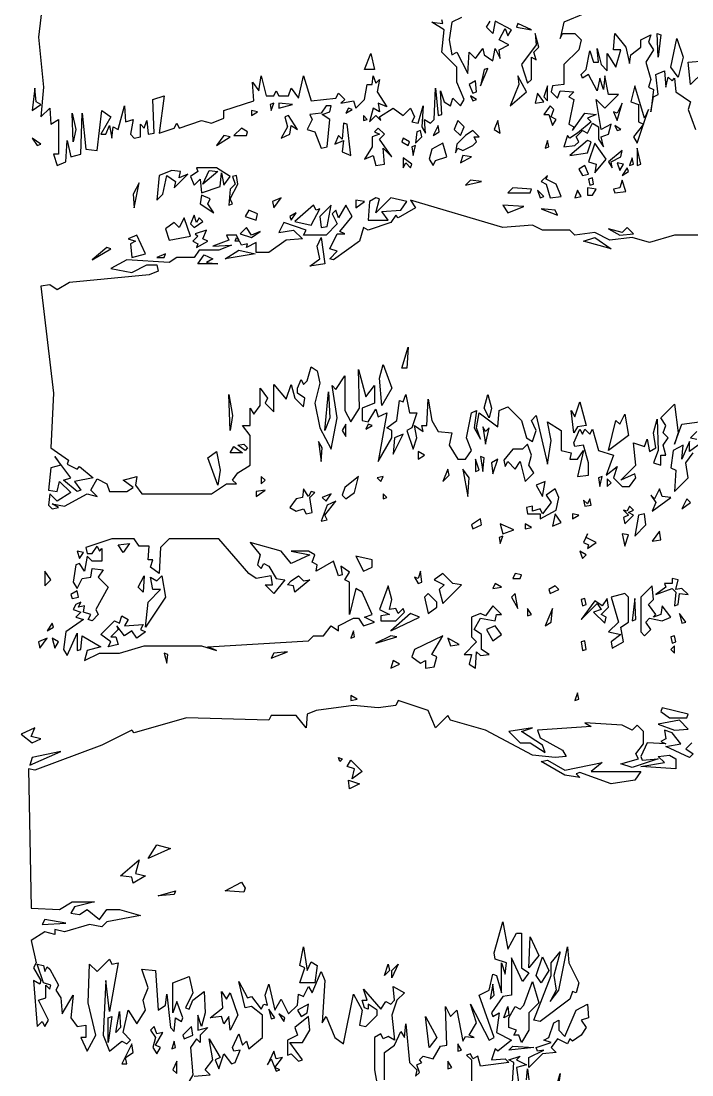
# Model space of a CAD drawing. Header units: millimetres. Extents: x -1916 to 1919, y -2 to 9002.
# Drawn here: x -10 to 1177, y 3879 to 5744 of the extents above; entities that cross this region are included whole.
import ezdxf

# ---------------------------------------------------------------- set-up
doc = ezdxf.new("R2010")
doc.units = ezdxf.units.MM
doc.layers.add('ALMOND-DRAW-PROFILE', color=7, linetype='Continuous', lineweight=25)

msp = doc.modelspace()

# ---------------------------------------------------------------- linework, layer by layer
at = {"layer": 'ALMOND-DRAW-PROFILE'}
for points in [[(34.1, 5825.3), (20.9, 5715.3), (29.7, 5627.2), (25.3, 5574.4), (40.7, 5589.8), (42.9, 5561.2), (56.1, 5570), (56.1, 5508.3), (47.3, 5508.3), (53.9, 5488.5), (69.3, 5495.1), (71.5, 5532.5), (78.1, 5503.9), (95.8, 5508.3), (98, 5581), (104.6, 5517.1), (124.4, 5514.9), (133.2, 5585.4), (148.6, 5574.4), (131, 5543.5), (139.8, 5543.5), (146.4, 5559), (150.8, 5536.9), (153, 5556.8), (161.8, 5552.3), (172.8, 5594.2), (175, 5565.6), (188.2, 5570), (183.8, 5543.5), (190.4, 5536.9), (201.4, 5539.1), (201.4, 5561.2), (208, 5554.5), (212.4, 5567.8), (214.6, 5543.5), (225.6, 5545.7), (223.4, 5605.2), (243.3, 5611.8), (234.5, 5545.7), (260.9, 5554.5), (265.3, 5563.4), (269.7, 5554.5), (309.3, 5567.8), (326.9, 5563.4), (348.9, 5572.2), (348.9, 5585.4), (401.8, 5603), (399.6, 5636), (410.6, 5620.6), (415, 5647), (423.8, 5611.8), (437, 5611.8), (441.4, 5620.6), (445.8, 5611.8), (463.4, 5611.8), (467.8, 5625), (481, 5607.4), (489.8, 5647), (503, 5603), (547.1, 5607.4), (551.5, 5616.2), (562.5, 5605.2), (555.9, 5598.6), (577.9, 5603), (582.3, 5589.8), (597.7, 5605.2), (602.1, 5631.6), (610.9, 5631.6), (613.1, 5647), (617.5, 5633.8), (624.1, 5640.4), (619.7, 5618.4), (637.3, 5592), (621.9, 5598.6), (624.1, 5583.2), (613.1, 5589.8), (606.5, 5565.6), (617.5, 5576.6), (626.3, 5567.8), (624.1, 5574.4), (648.3, 5589.8), (666, 5576.6), (679.2, 5589.8), (685.8, 5574.4), (681.4, 5565.6), (692.4, 5563.4), (701.2, 5594.2), (699, 5556.8), (705.6, 5545.7), (703.4, 5570), (714.4, 5563.4), (721, 5570), (723.2, 5625), (727.6, 5576.6), (734.2, 5578.8), (732, 5620.6), (738.6, 5600.8), (749.6, 5594.2), (754, 5607.4), (767.2, 5594.2), (773.8, 5605.2), (760.6, 5636), (760.6, 5662.4), (734.2, 5688.8), (738.6, 5728.5), (716.6, 5741.7), (736.4, 5739.5), (734.2, 5746.1)], [(769.4, 5750.5), (751.8, 5741.7), (747.4, 5710.9), (751.8, 5684.4), (760.6, 5688.8), (780.4, 5651.4), (782.6, 5688.8), (793.7, 5677.8), (806.9, 5695.5), (809.1, 5684.4), (824.5, 5673.4), (828.9, 5695.5), (837.7, 5677.8), (835.5, 5693.2), (853.1, 5702.1), (835.5, 5710.9), (846.5, 5730.7), (850.9, 5717.5), (857.5, 5728.5), (828.9, 5743.9), (824.5, 5721.9), (813.5, 5732.9), (820.1, 5743.9)], [(987.4, 5757.1), (950, 5741.7), (943.4, 5713.1), (947.8, 5721.9), (969.8, 5721.9), (980.8, 5710.9), (976.4, 5693.2), (950, 5666.8), (950, 5631.6), (930.1, 5629.4), (927.9, 5618.4), (939, 5607.4), (943.4, 5620.6), (967.6, 5618.4), (958.8, 5609.6), (967.6, 5605.2), (958.8, 5561.2), (967.6, 5556.8), (965.4, 5550.1), (987.4, 5581), (1007.2, 5578.8), (991.8, 5572.2), (998.4, 5565.6), (974.2, 5545.7), (961, 5536.9), (956.6, 5541.3), (950, 5521.5), (969.8, 5523.7), (976.4, 5530.3), (972, 5539.1), (983, 5550.1), (991.8, 5545.7), (1000.6, 5563.4), (1011.6, 5556.8), (1011.6, 5534.7), (1020.4, 5521.5), (1016, 5539.1), (1029.2, 5543.5), (1033.6, 5561.2), (1016, 5552.3), (1007.2, 5605.2), (1022.6, 5589.8), (1046.8, 5614), (1029.2, 5614), (1022.6, 5647), (1020.4, 5622.8), (1013.8, 5642.6), (1009.4, 5620.6), (994, 5649.2), (983, 5642.6), (980.8, 5649.2), (989.6, 5658), (996.2, 5691), (1002.8, 5671.2), (1011.6, 5671.2), (1009.4, 5695.5), (1016, 5666.8), (1027, 5655.8), (1027, 5686.6), (1042.4, 5662.4), (1051.2, 5693.2), (1038, 5693.2), (1040.2, 5721.9), (1060, 5697.7), (1066.6, 5669), (1068.8, 5684.4), (1086.5, 5697.7), (1086.5, 5710.9), (1104.1, 5719.7), (1099.7, 5706.5), (1108.5, 5693.2), (1095.3, 5671.2), (1104.1, 5640.4), (1099.7, 5627.2), (1108.5, 5622.8), (1104.1, 5583.2), (1108.5, 5609.6), (1117.3, 5614), (1112.9, 5649.2), (1128.3, 5655.8), (1130.5, 5627.2), (1134.9, 5644.8), (1141.5, 5638.2), (1145.9, 5642.6), (1148.1, 5618.4), (1174.5, 5600.8), (1170.1, 5587.6), (1183.3, 5552.3)], [(1216.4, 5365.2), (1145.9, 5365.2), (1101.9, 5352), (1071, 5360.8), (1031.4, 5356.4), (1005, 5369.6), (969.8, 5365.2), (961, 5374), (912.5, 5374), (894.9, 5382.8), (842.1, 5378.4), (679.2, 5426.9), (688, 5413.6), (657.2, 5396), (652.8, 5400.4), (643.9, 5387.2), (604.3, 5374), (595.5, 5378.4), (588.9, 5354.2), (542.7, 5321.2), (536.1, 5323.4), (549.3, 5336.6), (536.1, 5341), (549.3, 5367.4), (562.5, 5367.4), (553.7, 5371.8), (575.7, 5398.2), (564.7, 5418.1), (551.5, 5396), (547.1, 5409.2), (540.5, 5402.6), (549.3, 5385), (529.5, 5365.2), (489.8, 5365.2), (494.2, 5374), (454.6, 5387.2), (445.8, 5369.6), (472.2, 5374), (487.6, 5358.6), (459, 5356.4), (428.2, 5334.4), (406.2, 5334.4), (406.2, 5352), (388.6, 5343.2), (390.8, 5349.8), (379.8, 5347.6), (376.5, 5354.2), (368.7, 5354.2), (371, 5360.8), (375.4, 5356.4), (371, 5365.2), (353.3, 5365.2), (357.7, 5356.4), (329.1, 5345.4), (362.1, 5347.6), (340.1, 5338.8), (304.9, 5338.8), (296.1, 5325.6), (265.3, 5325.6), (252.1, 5316.8), (177.2, 5321.2), (148.6, 5305.8), (186, 5299.2), (212.4, 5312.4), (230.1, 5312.4), (232.3, 5301.4), (216.8, 5294.8), (75.9, 5281.6), (53.9, 5268.3), (40.7, 5277.2), (25.3, 5275), (47.3, 5085.6), (42.9, 4988.7), (73.7, 4966.7), (71.5, 4960.1), (89.2, 4951.3), (93.6, 4955.7), (117.8, 4935.9), (84.7, 4929.3), (95.8, 4913.9), (89.2, 4911.7), (64.9, 4931.5), (78.1, 4935.9), (49.5, 4973.3), (60.5, 4957.9), (42.9, 4953.5), (38.5, 4913.9), (53.9, 4911.7), (58.3, 4929.3), (78.1, 4909.5), (53.9, 4894.1), (40.7, 4907.3), (38.5, 4887.5), (45.1, 4880.9), (56.1, 4883.1), (45.1, 4889.7), (67.1, 4885.3), (106.8, 4907.3), (124.4, 4902.9), (113.4, 4913.9), (124.4, 4933.7), (142, 4924.9), (146.4, 4911.7), (177.2, 4911.7), (188.2, 4918.3), (170.6, 4931.5), (194.8, 4938.1), (192.6, 4922.7), (203.6, 4907.3), (326.9, 4907.3), (353.3, 4924.9), (371, 4924.9), (364.3, 4931.5), (373.2, 4944.7), (395.2, 4957.9), (395.2, 5010.8), (382, 5028.4), (395.2, 5028.4), (395.2, 5059.2), (401.8, 5048.2), (412.8, 5063.6), (412.8, 5094.4), (426, 5076.8), (421.6, 5068), (437, 5052.6), (437, 5101), (459, 5074.6), (467.8, 5101), (474.4, 5076.8), (489.8, 5061.4), (492, 5076.8), (478.8, 5085.6), (478.8, 5094.4), (485.4, 5109.8), (489.8, 5101), (496.4, 5107.6), (503, 5131.8), (514.1, 5125.2), (518.5, 5103.2), (509.6, 5068), (518.5, 5024), (538.3, 4986.5), (549.3, 5041.6), (540.5, 5098.8), (547.1, 5092.2), (562.5, 5116.4), (562.5, 5054.8), (573.5, 5035), (588.9, 5059.2), (586.7, 5127.4), (599.9, 5079), (615.3, 5098.8), (615.3, 5068), (593.3, 5059.2), (593.3, 5037.2), (604.3, 5035), (617.5, 5057), (621.9, 5043.8), (637.3, 5050.4), (621.9, 4964.5), (646.1, 5006.4), (646.1, 5019.6), (637.3, 5024), (655, 5037.2), (659.4, 5072.4), (666, 5070.2), (670.4, 5083.4), (677, 5050.4), (690.2, 5050.4), (681.4, 5024), (672.6, 5019.6), (683.6, 4986.5), (690.2, 5006.4), (685.8, 5028.4), (701.2, 5017.4), (699, 5028.4), (707.8, 5028.4), (710, 5074.6), (716.6, 5037.2), (727.6, 5017.4), (751.8, 5015.2), (747.4, 4993.2), (762.8, 4968.9), (776, 4968.9), (787, 4984.3), (778.2, 5006.4), (787, 5050.4), (795.9, 5054.8), (791.4, 5024), (802.5, 5004.2), (795.9, 5024), (800.3, 5050.4), (833.3, 5026.2), (835.5, 5054.8), (850.9, 5061.4), (875.1, 5037.2), (883.9, 5006.4), (894.9, 4999.8), (901.5, 5019.6), (892.7, 5037.2), (901.5, 5046), (921.3, 4960.1), (927.9, 5002), (921.3, 5035), (945.6, 5019.6), (945.6, 4984.3), (963.2, 4979.9), (961, 4968.9), (974.2, 4968.9), (985.2, 4984.3), (974.2, 4938.1), (994, 4940.3), (994, 4962.3), (985.2, 4993.2), (969.8, 4990.9), (967.6, 4997.6), (978.6, 5021.8), (983, 5013), (987.4, 5021.8), (996.2, 5013), (1000.6, 5021.8), (1011.6, 4984.3), (1038, 4975.5), (1024.8, 4940.3), (1044.6, 4955.7), (1038, 4935.9), (1053.4, 4920.5), (1066.6, 4920.5), (1077.7, 4935.9), (1075.5, 4942.5), (1051.2, 4931.5), (1077.7, 4957.9), (1073.3, 4997.6), (1093.1, 4990.9), (1097.5, 5004.2), (1101.9, 4982.1), (1112.9, 4988.7), (1108.5, 5015.2), (1115.1, 5039.4), (1117.3, 4984.3), (1108.5, 4962.3), (1121.7, 4957.9), (1121.7, 4975.5), (1130.5, 4975.5), (1126.1, 4993.2), (1134.9, 5006.4), (1126.1, 5015.2), (1130.5, 5028.4), (1121.7, 5041.6), (1145.9, 5065.8), (1152.5, 5015.2), (1145.9, 4995.4), (1159.1, 5030.6), (1189.9, 5035)], [(1185.5, 5017.4), (1174.5, 5006.4), (1185.5, 5004.2)], [(1187.7, 4993.2), (1172.3, 4982.1), (1172.3, 4999.8), (1159.1, 4968.9), (1161.3, 4993.2), (1143.7, 4984.3), (1139.3, 4953.5), (1148.1, 4949.1), (1145.9, 4911.7), (1170.1, 4935.9), (1165.7, 4962.3), (1178.9, 4979.9)], [(1176.7, 4467), (1165.7, 4456), (1178.9, 4447.2), (1172.3, 4440.6), (1130.5, 4460.4), (1156.9, 4464.8), (1141.5, 4484.6), (1128.3, 4489), (1130.5, 4473.6), (1121.7, 4469.2), (1130.5, 4464.8), (1097.5, 4467), (1086.5, 4442.8), (1088.7, 4436.2), (1117.3, 4438.4), (1071, 4422.9), (1051.2, 4429.5), (1082.1, 4438.4), (1077.7, 4447.2), (1090.9, 4464.8), (1090.9, 4486.8), (1079.9, 4497.8), (1071, 4489), (1053.4, 4497.8), (987.4, 4502.2), (998.4, 4495.6), (903.7, 4489), (908.1, 4475.8), (947.8, 4453.8), (954.4, 4442.8), (934.6, 4440.6), (894.9, 4445), (811.3, 4489), (749.6, 4506.6), (745.2, 4515.4), (723.2, 4493.4), (710, 4524.2), (657.2, 4541.8), (652.8, 4533), (621.9, 4528.6), (577.9, 4533), (511.9, 4524.2), (496.4, 4517.6), (494.2, 4493.4), (476.6, 4515.4), (432.6, 4515.4), (428.2, 4506.6), (282.9, 4511), (190.4, 4484.6), (186, 4489), (133.2, 4462.6), (14.3, 4418.5), (3.3, 4420.7), (7.7, 4174.2), (58.3, 4172), (80.3, 4185.2), (120, 4185.2), (84.7, 4176.4), (78.1, 4165.4), (93.6, 4163.2), (106.8, 4172), (128.8, 4154.4), (142, 4172), (164, 4172), (201.4, 4161), (142, 4150), (133.2, 4141.1), (111.2, 4145.5), (67.1, 4132.3), (49.5, 4136.7), (49.5, 4127.9), (31.9, 4132.3), (7.7, 4116.9), (16.5, 4077.3), (12.1, 4068.5), (25.3, 4046.5), (23.1, 4039.9), (12.1, 4046.5), (18.7, 3965), (27.5, 3973.8), (31.9, 3965), (38.5, 3976), (20.9, 4011.3), (34.1, 4015.7), (34.1, 4037.7), (40.7, 4031.1), (42.9, 4037.7), (29.7, 4042.1), (18.7, 4075.1), (29.7, 4072.9), (31.9, 4061.9), (36.3, 4070.7), (40.7, 4066.3), (56.1, 4037.7), (51.7, 4028.9), (60.5, 4015.7), (62.7, 3987), (82.5, 4020.1), (78.1, 3980.4), (89.2, 3965), (104.6, 3967.2), (104.6, 3945.2), (95.8, 3945.2), (106.8, 3921), (122.2, 3949.6), (109, 4006.8), (111.2, 4075.1), (124.4, 4061.9), (146.4, 4083.9), (150.8, 4075.1), (161.8, 4077.3), (146.4, 3991.4), (139.8, 4046.5), (135.4, 3949.6), (146.4, 3921), (168.4, 3938.6), (177.2, 3934.2), (183.8, 3940.8), (170.6, 3954), (179.4, 3993.6), (194.8, 3969.4), (210.2, 3993.6), (205.8, 4011.3), (214.6, 4033.3), (203.6, 4066.3), (227.8, 4064.1), (232.3, 3993.6), (245.5, 4002.4), (247.7, 4022.3), (254.3, 3962.8), (260.9, 3956.2), (263.1, 3980.4), (274.1, 3973.8), (276.3, 3980.4), (265.3, 4009.1), (258.7, 3989.2), (258.7, 4042.1), (287.3, 4053.1), (293.9, 4024.5), (280.7, 3998), (287.3, 3995.8), (293.9, 4011.3), (313.7, 4026.7), (315.9, 3989.2), (309.3, 3965), (302.7, 3984.8), (302.7, 3958.4), (320.3, 3962.8), (307.1, 3949.6), (307.1, 3936.4), (300.5, 3943), (289.5, 3927.6), (293.9, 3879.2), (287.3, 3868.2)], [(632.9, 3870.4), (632.9, 3918.8), (650.5, 3932), (661.6, 3956.2), (668.2, 3945.2), (670.4, 3969.4), (677, 3901.2), (690.2, 3888), (688, 3877), (694.6, 3883.6), (690.2, 3896.8), (699, 3901.2), (694.6, 3905.6), (701.2, 3912.2), (718.8, 3907.8), (732, 3929.8), (743, 3932), (740.8, 4000.2), (749.6, 3982.6), (760.6, 3993.6), (771.6, 3938.6), (776, 3947.4), (791.4, 3945.2), (782.6, 3949.6), (795.9, 3971.6), (784.8, 4004.6), (817.9, 3940.8), (826.7, 3945.2), (800.3, 4020.1), (817.9, 4028.9), (824.5, 4057.5), (831.1, 4055.3), (839.9, 4024.5), (839.9, 4077.3), (846.5, 4057.5), (848.7, 4077.3), (828.9, 4083.9), (826.7, 4094.9), (842.1, 4150), (850.9, 4101.5), (866.3, 4130.1), (875.1, 4130.1), (875.1, 4068.5), (888.3, 4059.7), (877.3, 4044.3), (857.5, 4086.1), (857.5, 4020.1), (842.1, 4017.9), (822.3, 3989.2), (824.5, 3982.6), (835.5, 3989.2), (831.1, 3954), (857.5, 3940.8), (833.3, 3921), (828.9, 3925.4), (822.3, 3905.6), (846.5, 3907.8), (853.1, 3901.2), (802.5, 3894.6), (798.1, 3912.2), (789.2, 3907.8), (784.8, 3916.6), (778.2, 3914.4), (787, 3905.6), (787, 3857.1)], [(296.1, 3877), (324.7, 3879.2), (315.9, 3888), (329.1, 3905.6), (322.5, 3943), (342.3, 3910), (333.5, 3905.6), (340.1, 3890.2), (348.9, 3916.6), (362.1, 3899), (368.7, 3901.2), (377.6, 3923.2), (366.5, 3921), (364.3, 3927.6), (375.4, 3951.8), (382, 3932), (388.6, 3938.6), (393, 3925.4), (417.2, 3945.2), (417.2, 3984.8), (397.4, 4000.2), (386.4, 3998), (375.4, 4044.3), (390.8, 4015.7), (397.4, 4017.9), (415, 3995.8), (419.4, 4004.6), (426, 4002.4), (421.6, 4020.1), (428.2, 4039.9), (439.2, 3993.6), (450.2, 4013.5), (463.4, 3987), (478.8, 4002.4), (481, 4022.3), (489.8, 4017.9), (498.6, 4035.5), (505.2, 4024.5), (520.7, 4061.9), (527.3, 4046.5), (522.9, 3971.6), (529.5, 3982.6), (544.9, 3945.2), (560.3, 3934.2), (577.9, 4022.3), (593.3, 3993.6), (588.9, 3967.2), (599.9, 3965), (619.7, 3984.8), (619.7, 3993.6), (604.3, 4004.6), (604.3, 3995.8), (597.7, 3998), (593.3, 4011.3), (602.1, 4011.3), (595.5, 4031.1), (626.3, 3995.8), (635.1, 4009.1), (643.9, 4004.6), (650.5, 4011.3), (648.3, 4035.5), (668.2, 4024.5), (655, 4011.3), (646.1, 3984.8), (650.5, 3940.8), (639.5, 3947.4), (630.7, 3943), (626.3, 3951.8), (615.3, 3945.2), (615.3, 3888), (619.7, 3861.5)], [(857.5, 3839.5), (861.9, 3901.2), (853.1, 3905.6), (872.9, 3912.2), (866.3, 3905.6), (883.9, 3896.8), (866.3, 3892.4), (870.7, 3861.5)], [(883.9, 3870.4), (886.1, 3890.2), (888.3, 3870.4)], [(927.9, 3826.3), (943.4, 3881.4), (936.8, 3830.7)]]:
    msp.add_lwpolyline(points, dxfattribs=at)
for points in [[(866.3, 5732.9), (892.7, 5728.5), (868.5, 5739.5)], [(886.1, 5633.8), (892.7, 5640.4), (892.7, 5680), (901.5, 5675.6), (897.1, 5688.8), (905.9, 5697.7), (899.3, 5721.9), (901.5, 5702.1), (875.1, 5666.8)], [(1117.3, 5680), (1115.1, 5721.9), (1121.7, 5719.7)], [(1152.5, 5644.8), (1139.3, 5662.4), (1150.3, 5713.1), (1161.3, 5680)], [(597.7, 5658), (608.7, 5686.6), (615.3, 5658)], [(1174.5, 5631.6), (1170.1, 5671.2), (1198.7, 5673.4), (1196.5, 5653.6)], [(802.5, 5629.4), (815.7, 5660.2), (809.1, 5658)], [(789.2, 5616.2), (795.9, 5618.4), (793.7, 5638.2), (782.6, 5631.6)], [(855.3, 5594.2), (883.9, 5618.4), (868.5, 5647), (870.7, 5631.6)], [(9.9, 5585.4), (25.3, 5596.4), (16.5, 5600.8), (14.3, 5625)], [(899.3, 5598.6), (914.7, 5600.8), (903.7, 5616.2)], [(921.3, 5603), (921.3, 5629.4), (914.7, 5609.6)], [(1090.9, 5561.2), (1099.7, 5587.6), (1093.1, 5572.2), (1075.5, 5629.4), (1068.8, 5600.8), (1082.1, 5596.4), (1082.1, 5565.6)], [(432.6, 5585.4), (437, 5598.6), (430.4, 5596.4)], [(445.8, 5589.8), (470, 5596.4), (445.8, 5598.6)], [(520.7, 5519.3), (531.7, 5521.5), (536.1, 5570), (522.9, 5578.8), (536.1, 5583.2), (538.3, 5594.2), (529.5, 5594.2), (520.7, 5581), (500.8, 5578.8), (505.2, 5570), (496.4, 5552.3), (509.6, 5547.9)], [(789.2, 5603), (795.9, 5605.2), (784.8, 5611.8)], [(930.1, 5559), (936.8, 5570), (927.9, 5574.4), (932.3, 5587.6), (925.7, 5594.2), (914.7, 5578.8), (923.5, 5578.8)], [(1044.6, 5567.8), (1053.4, 5598.6), (1044.6, 5581), (1038, 5583.2)], [(82.5, 5530.3), (80.3, 5581), (86.9, 5552.3)], [(397.4, 5576.6), (408.4, 5583.2), (397.4, 5585.4)], [(450.2, 5536.9), (465.6, 5543.5), (467.8, 5559), (478.8, 5552.3), (463.4, 5576.6), (456.8, 5574.4), (461.2, 5556.8)], [(564.7, 5581), (575.7, 5587.6), (569.1, 5589.8)], [(595.5, 5567.8), (602.1, 5570), (595.5, 5576.6)], [(573.5, 5506.1), (566.9, 5561.2), (560.3, 5563.4), (558.1, 5534.7), (551.5, 5541.3), (544.9, 5525.9), (560.3, 5532.5), (558.1, 5512.7)], [(718.8, 5541.3), (729.8, 5547.9), (727.6, 5559)], [(767.2, 5541.3), (773.8, 5556.8), (762.8, 5567.8), (756.2, 5552.3)], [(837.7, 5545.7), (833.3, 5567.8), (826.7, 5552.3)], [(1044.6, 5550.1), (1051.2, 5552.3), (1040.2, 5559)], [(1079.9, 5528.1), (1090.9, 5561.2), (1073.3, 5539.1)], [(335.7, 5523.7), (359.9, 5539.1), (348.9, 5541.3)], [(366.5, 5541.3), (388.6, 5541.3), (390.8, 5547.9), (379.8, 5554.5)], [(617.5, 5488.5), (632.9, 5490.7), (630.7, 5519.3), (646.1, 5503.9), (624.1, 5534.7), (632.9, 5543.5), (621.9, 5554.5), (615.3, 5547.9), (624.1, 5543.5), (610.9, 5539.1), (610.9, 5521.5), (597.7, 5499.5), (613.1, 5506.1)], [(688, 5528.1), (699, 5539.1), (696.8, 5550.1), (690.2, 5547.9)], [(758.4, 5510.5), (762.8, 5519.3), (771.6, 5514.9), (789.2, 5523.7), (795.9, 5530.3), (791.4, 5539.1), (800.3, 5539.1), (789.2, 5550.1), (776, 5541.3), (760.6, 5525.9)], [(18.7, 5523.7), (25.3, 5525.9), (9.9, 5536.9)], [(674.8, 5523.7), (677, 5530.3), (666, 5536.9), (663.8, 5530.3)], [(683.6, 5506.1), (688, 5523.7), (681.4, 5521.5)], [(718.8, 5488.5), (723.2, 5497.3), (743, 5503.9), (736.4, 5528.1), (716.6, 5517.1), (712.2, 5499.5)], [(916.9, 5519.3), (923.5, 5521.5), (921.3, 5532.5)], [(961, 5506.1), (991.8, 5510.5), (998.4, 5530.3), (991.8, 5532.5)], [(1005, 5475.3), (1024.8, 5499.5), (1005, 5528.1), (994, 5495.1), (1007.2, 5490.7)], [(666, 5484.1), (670.4, 5492.9), (679.2, 5484.1), (681.4, 5490.7), (666, 5501.7)], [(767.2, 5492.9), (787, 5503.9), (771.6, 5506.1)], [(1035.8, 5484.1), (1033.6, 5495.1), (1051.2, 5503.9), (1053.4, 5514.9), (1029.2, 5495.1)], [(1066.6, 5488.5), (1073.3, 5490.7), (1071, 5501.7)], [(1079.9, 5488.5), (1086.5, 5490.7), (1079.9, 5519.3)], [(309.3, 5440.1), (342.3, 5451.1), (344.5, 5475.3), (348.9, 5453.3), (359.9, 5468.7), (335.7, 5484.1), (300.5, 5484.1), (302.7, 5477.5), (289.5, 5468.7), (296.1, 5453.3), (307.1, 5464.3)], [(983, 5470.9), (994, 5473.1), (987.4, 5488.5), (976.4, 5481.9)], [(1049, 5479.7), (1055.6, 5490.7), (1044.6, 5492.9)], [(1053.4, 5470.9), (1064.4, 5477.5), (1062.2, 5484.1)], [(230.1, 5426.9), (241.1, 5437.9), (247.7, 5470.9), (263.1, 5459.9), (260.9, 5448.9), (285.1, 5473.1), (269.7, 5466.5), (271.9, 5477.5), (256.5, 5479.7), (234.5, 5470.9)], [(311.5, 5455.5), (322.5, 5479.7), (337.9, 5477.5)], [(357.7, 5418.1), (364.3, 5420.3), (359.9, 5429.1), (373.2, 5455.5), (371, 5470.9), (364.3, 5468.7), (368.7, 5455.5), (359.9, 5446.7)], [(925.7, 5431.3), (945.6, 5433.5), (936.8, 5455.5), (919.1, 5464.3), (921.3, 5470.9), (910.3, 5459.9), (919.1, 5455.5)], [(996.2, 5453.3), (1002.8, 5455.5), (1000.6, 5466.5), (994, 5464.3)], [(190.4, 5413.6), (199.2, 5457.7), (188.2, 5437.9)], [(776, 5453.3), (804.7, 5459.9), (784.8, 5462.1)], [(850.9, 5440.1), (890.5, 5440.1), (892.7, 5446.7), (859.7, 5448.9)], [(991.8, 5435.7), (1000.6, 5435.7), (1007.2, 5446.7), (991.8, 5448.9)], [(1040.2, 5440.1), (1060, 5442.3), (1053.4, 5462.1), (1049, 5448.9), (1038, 5446.7)], [(331.3, 5404.8), (320.3, 5420.3), (324.7, 5429.1), (309.3, 5435.7), (307.1, 5420.3)], [(437, 5413.6), (450.2, 5431.3), (434.8, 5424.7)], [(582.3, 5413.6), (597.7, 5424.7), (582.3, 5426.9)], [(604.3, 5391.6), (639.5, 5391.6), (628.5, 5407), (661.6, 5409.2), (672.6, 5424.7), (643.9, 5431.3), (617.5, 5404.8), (624.1, 5429.1), (617.5, 5431.3), (606.5, 5424.7)], [(908.1, 5431.3), (914.7, 5433.5), (903.7, 5444.5)], [(969.8, 5431.3), (980.8, 5433.5), (974.2, 5444.5)], [(386.4, 5398.2), (406.2, 5391.6), (408.4, 5402.6), (393, 5409.2)], [(503, 5382.8), (518.5, 5411.4), (511.9, 5409.2), (507.4, 5418.1), (474.4, 5389.4)], [(520.7, 5378.4), (531.7, 5380.6), (538.3, 5418.1), (518.5, 5398.2)], [(850.9, 5404.8), (879.5, 5415.9), (842.1, 5418.1)], [(939, 5400.4), (934.6, 5409.2), (910.3, 5411.4)], [(252.1, 5356.4), (289.5, 5363), (278.5, 5396), (269.7, 5378.4), (260.9, 5387.2), (245.5, 5376.2)], [(296.1, 5378.4), (311.5, 5389.4), (304.9, 5396), (300.5, 5387.2), (296.1, 5400.4), (289.5, 5385)], [(467.8, 5391.6), (476.6, 5404.8), (465.6, 5398.2)], [(300.5, 5343.2), (320.3, 5354.2), (311.5, 5358.6), (318.1, 5374), (298.3, 5367.4), (302.7, 5363), (293.9, 5354.2), (302.7, 5349.8)], [(397.4, 5360.8), (412.8, 5371.8), (397.4, 5365.2), (388.6, 5378.4), (377.6, 5367.4)], [(1049, 5365.2), (1073.3, 5367.4), (1062.2, 5378.4), (1053.4, 5369.6), (1029.2, 5376.2)], [(186, 5325.6), (210.2, 5332.2), (194.8, 5365.2), (179.4, 5358.6), (192.6, 5354.2), (183.8, 5349.8)], [(500.8, 5310.2), (518.5, 5323.4), (514.1, 5345.4), (520.7, 5360.8), (527.3, 5314.6)], [(1033.6, 5341), (985.2, 5354.2), (1005, 5360.8)], [(115.6, 5321.2), (148.6, 5341), (142, 5343.2)], [(351.1, 5323.4), (375.4, 5338.8), (404, 5332.2)], [(230.1, 5325.6), (243.3, 5325.6), (245.5, 5332.2)], [(302.7, 5314.6), (313.7, 5330), (329.1, 5323.4), (318.1, 5316.8), (337.9, 5314.6)], [(663.8, 5129.6), (674.8, 5167.1), (672.6, 5129.6)], [(628.5, 5063.6), (624.1, 5112), (630.7, 5136.3), (646.1, 5094.4)], [(359.9, 5019.6), (357.7, 5083.4), (364.3, 5046)], [(527.3, 5019.6), (533.9, 5087.8), (536.1, 5041.6)], [(817.9, 5041.6), (809.1, 5059.2), (815.7, 5083.4), (822.3, 5059.2)], [(967.6, 5015.2), (963.2, 5054.8), (969.8, 5043.8), (978.6, 5070.2), (989.6, 5028.4), (974.2, 5026.2)], [(1029.2, 4984.3), (1042.4, 5037.2), (1049, 5030.6), (1057.8, 5048.2), (1064.4, 5010.8)], [(564.7, 5008.6), (564.7, 5030.6), (558.1, 5019.6)], [(599.9, 5021.8), (610.9, 5028.4), (604.3, 5030.6)], [(811.3, 4995.4), (817.9, 5024), (811.3, 5017.4), (806.9, 5026.2)], [(520.7, 4964.5), (522.9, 4988.7), (516.3, 4999.8)], [(648.3, 4977.7), (666, 5013), (650.5, 5006.4)], [(337.9, 4922.7), (320.3, 4971.1), (335.7, 4982.1), (342.3, 4949.1)], [(359.9, 4979.9), (366.5, 4990.9), (382, 4979.9)], [(386.4, 4984.3), (373.2, 4993.2), (384.2, 4995.4), (390.8, 4988.7)], [(692.4, 4968.9), (703.4, 4975.5), (692.4, 4982.1)], [(881.7, 4929.3), (897.1, 4944.7), (888.3, 4957.9), (892.7, 4975.5), (886.1, 4995.4), (877.3, 4986.5), (859.7, 4986.5), (844.3, 4966.7), (846.5, 4955.7), (850.9, 4964.5), (864.1, 4951.3), (872.9, 4964.5)], [(793.7, 4946.9), (800.3, 4949.1), (793.7, 4968.9)], [(806.9, 4946.9), (809.1, 4971.1), (802.5, 4973.3)], [(824.5, 4942.5), (833.3, 4968.9), (822.3, 4962.3)], [(736.4, 4929.3), (747.4, 4940.3), (745.2, 4951.3)], [(780.4, 4902.9), (782.6, 4935.9), (771.6, 4951.3)], [(415, 4924.9), (421.6, 4931.5), (415, 4938.1)], [(564.7, 4898.5), (580.1, 4909.5), (586.7, 4938.1), (562.5, 4918.3), (558.1, 4905.1)], [(626.3, 4929.3), (630.7, 4938.1), (619.7, 4935.9)], [(912.5, 4902.9), (916.9, 4929.3), (901.5, 4922.7)], [(1013.8, 4920.5), (1018.2, 4938.1), (1011.6, 4935.9)], [(1027, 4920.5), (1033.6, 4927.1), (1027, 4933.7)], [(406.2, 4902.9), (421.6, 4913.9), (406.2, 4911.7)], [(494.2, 4872.1), (505.2, 4874.3), (500.8, 4900.7), (509.6, 4909.5), (503, 4911.7), (498.6, 4902.9), (489.8, 4916.1), (487.6, 4900.7), (476.6, 4898.5), (465.6, 4883.1), (476.6, 4876.5), (489.8, 4880.9)], [(529.5, 4894.1), (538.3, 4907.3), (522.9, 4900.7)], [(630.7, 4898.5), (637.3, 4900.7), (630.7, 4907.3)], [(908.1, 4863.3), (936.8, 4878.7), (941.2, 4900.7), (934.6, 4916.1), (919.1, 4905.1), (927.9, 4891.9), (912.5, 4872.1), (908.1, 4880.9), (894.9, 4876.5), (894.9, 4885.3), (883.9, 4883.1), (886.1, 4872.1), (908.1, 4872.1)], [(1106.3, 4876.5), (1139.3, 4900.7), (1123.9, 4902.9), (1119.5, 4916.1), (1110.7, 4898.5), (1104.1, 4905.1), (1112.9, 4891.9)], [(520.7, 4858.9), (531.7, 4861.1), (527.3, 4869.9), (547.1, 4894.1), (531.7, 4887.5)], [(987.4, 4885.3), (998.4, 4887.5), (996.2, 4898.5), (991.8, 4889.7), (985.2, 4896.3)], [(1159.1, 4880.9), (1174.5, 4891.9), (1167.9, 4898.5)], [(930.1, 4850), (945.6, 4856.7), (934.6, 4872.1)], [(965.4, 4863.3), (976.4, 4869.9), (965.4, 4872.1)], [(1057.8, 4854.5), (1073.3, 4869.9), (1064.4, 4874.3), (1073.3, 4878.7), (1066.6, 4885.3), (1062.2, 4876.5), (1055.6, 4878.7), (1064.4, 4869.9), (1055.6, 4865.5)], [(1075.5, 4832.4), (1095.3, 4852.3), (1093.1, 4872.1), (1082.1, 4869.9)], [(789.2, 4845.6), (804.7, 4852.3), (802.5, 4863.3), (787, 4852.3)], [(842.1, 4836.8), (861.9, 4843.4), (837.7, 4854.5)], [(881.7, 4845.6), (892.7, 4847.8), (881.7, 4854.5)], [(837.7, 4819.2), (842.1, 4832.4), (835.5, 4830.2)], [(991.8, 4810.4), (1007.2, 4821.4), (989.6, 4830.2), (991.8, 4836.8), (985.2, 4821.4), (994, 4817)], [(1057.8, 4814.8), (1064.4, 4834.6), (1053.4, 4836.8)], [(1106.3, 4823.6), (1121.7, 4825.8), (1119.5, 4841.2)], [(102.4, 4612.3), (128.8, 4625.5), (164, 4625.5), (208, 4638.7), (309.3, 4638.7), (335.7, 4629.9), (320.3, 4636.5), (498.6, 4647.5), (507.4, 4656.3), (525.1, 4656.3), (538.3, 4673.9), (551.5, 4665.1), (551.5, 4673.9), (577.9, 4687.1), (586.7, 4687.1), (595.5, 4673.9), (615.3, 4680.5), (597.7, 4689.3), (610.9, 4693.7), (593.3, 4733.4), (582.3, 4740), (571.3, 4693.7), (571.3, 4751), (562.5, 4755.4), (571.3, 4768.6), (555.9, 4779.6), (558.1, 4764.2), (551.5, 4762), (542.7, 4788.4), (511.9, 4770.8), (514.1, 4781.8), (505.2, 4786.2), (509.6, 4799.4), (498.6, 4806), (467.8, 4806), (500.8, 4799.4), (467.8, 4784), (450.2, 4806), (395.2, 4821.4), (412.8, 4799.4), (408.4, 4781.8), (415, 4775.2), (419.4, 4784), (428.2, 4779.6), (441.4, 4757.6), (456.8, 4755.4), (437, 4731.2), (421.6, 4746.6), (434.8, 4746.6), (432.6, 4762), (406.2, 4757.6), (393, 4766.4), (340.1, 4828), (252.1, 4828), (236.7, 4812.6), (234.5, 4766.4), (219, 4777.4), (223.4, 4790.6), (214.6, 4790.6), (216.8, 4814.8), (199.2, 4814.8), (190.4, 4828), (150.8, 4828), (104.6, 4812.6), (106.8, 4801.6), (115.6, 4801.6), (124.4, 4814.8), (128.8, 4806), (133.2, 4810.4), (133.2, 4788.4), (115.6, 4788.4), (106.8, 4797.2), (102.4, 4770.8), (93.6, 4784), (86.9, 4781.8), (82.5, 4751), (89.2, 4740), (98, 4757.6), (113.4, 4759.8), (115.6, 4775.2), (135.4, 4773), (126.6, 4759.8), (144.2, 4742.2), (122.2, 4702.5), (126.6, 4693.7), (115.6, 4682.7), (109, 4684.9), (113.4, 4693.7), (100.2, 4698.1), (102.4, 4709.1), (91.4, 4706.9), (95.8, 4715.8), (86.9, 4711.4), (82.5, 4702.5), (95.8, 4698.1), (86.9, 4689.3), (100.2, 4684.9), (69.3, 4662.9), (64.9, 4632.1), (71.5, 4621.1), (89.2, 4660.7), (89.2, 4629.9), (95.8, 4632.1), (98, 4656.3), (131, 4636.5), (106.8, 4629.9)], [(170.6, 4803.8), (161.8, 4817), (181.6, 4819.2)], [(93.6, 4792.8), (100.2, 4803.8), (89.2, 4806)], [(595.5, 4770.8), (610.9, 4777.4), (610.9, 4790.6), (582.3, 4797.2)], [(983, 4792.8), (989.6, 4799.4), (978.6, 4806)], [(31.9, 4744.4), (42.9, 4755.4), (31.9, 4770.8)], [(205.8, 4733.4), (197, 4742.2), (208, 4762)], [(210.2, 4671.7), (214.6, 4715.8), (236.7, 4737.8), (223.4, 4737.8), (219, 4759.8), (230.1, 4753.2), (238.9, 4762), (245.5, 4724.6)], [(474.4, 4733.4), (472.2, 4744.4), (461.2, 4746.6), (467.8, 4753.2), (481, 4762), (489.8, 4753.2), (500.8, 4755.4)], [(692.4, 4748.8), (699, 4751), (696.8, 4770.8), (692.4, 4757.6), (685.8, 4759.8)], [(736.4, 4713.6), (769.4, 4746.6), (754, 4748.8), (736.4, 4766.4), (721, 4755.4), (738.6, 4746.6), (729.8, 4737.8)], [(859.7, 4757.6), (872.9, 4757.6), (875.1, 4764.2), (864.1, 4766.4)], [(1145.9, 4709.1), (1152.5, 4711.4), (1154.7, 4731.2), (1170.1, 4729), (1159.1, 4740), (1148.1, 4737.8), (1152.5, 4755.4), (1141.5, 4757.6), (1141.5, 4748.8), (1128.3, 4748.8), (1130.5, 4742.2), (1112.9, 4729), (1141.5, 4740), (1148.1, 4733.4)], [(626.3, 4682.7), (652.8, 4682.7), (668.2, 4698.1), (666, 4704.7), (657.2, 4695.9), (652.8, 4704.7), (641.7, 4702.5), (646.1, 4720.2), (639.5, 4744.4), (624.1, 4702.5), (641.7, 4693.7), (626.3, 4691.5)], [(824.5, 4740), (839.9, 4742.2), (828.9, 4748.8)], [(925.7, 4731.2), (941.2, 4737.8), (934.6, 4744.4), (923.5, 4737.8)], [(1093.1, 4656.3), (1104.1, 4667.3), (1095.3, 4680.5), (1101.9, 4687.1), (1123.9, 4682.7), (1139.3, 4689.3), (1123.9, 4709.1), (1121.7, 4693.7), (1108.5, 4689.3), (1112.9, 4693.7), (1099.7, 4711.4), (1108.5, 4720.2), (1106.3, 4744.4), (1086.5, 4724.6), (1086.5, 4662.9)], [(80.3, 4722.4), (91.4, 4724.6), (89.2, 4735.6), (78.1, 4729)], [(710, 4695.9), (725.4, 4706.9), (725.4, 4715.8), (710, 4731.2), (703.4, 4724.6)], [(868.5, 4704.7), (864.1, 4731.2), (857.5, 4724.6)], [(1022.6, 4678.3), (1024.8, 4689.3), (1016, 4693.7), (1029.2, 4706.9), (1027, 4722.4), (1018.2, 4709.1), (1005, 4718), (980.8, 4684.9), (1009.4, 4713.6), (1016, 4702.5), (1002.8, 4698.1)], [(983, 4709.1), (989.6, 4711.4), (987.4, 4722.4), (980.8, 4720.2)], [(1035.8, 4634.3), (1055.6, 4645.3), (1051.2, 4671.7), (1064.4, 4680.5), (1064.4, 4724.6), (1057.8, 4731.2), (1033.6, 4724.6), (1046.8, 4680.5), (1029.2, 4662.9), (1051.2, 4658.5), (1033.6, 4645.3)], [(1071, 4682.7), (1077.7, 4684.9), (1075.5, 4722.4)], [(793.7, 4599.1), (795.9, 4627.7), (802.5, 4621.1), (817.9, 4623.3), (804.7, 4632.1), (804.7, 4658.5), (791.4, 4667.3), (802.5, 4687.1), (828.9, 4682.7), (831.1, 4693.7), (839.9, 4693.7), (824.5, 4709.1), (811.3, 4691.5), (802.5, 4695.9), (787, 4689.3), (787, 4654.1), (795.9, 4645.3), (773.8, 4623.3), (787, 4623.3), (782.6, 4605.7)], [(886.1, 4691.5), (892.7, 4693.7), (886.1, 4704.7)], [(916.9, 4673.9), (927.9, 4680.5), (930.1, 4704.7)], [(144.2, 4636.5), (148.6, 4645.3), (131, 4658.5), (155.2, 4682.7), (164, 4678.3), (168.4, 4691.5), (179.4, 4684.9), (172.8, 4673.9), (205.8, 4676.1), (201.4, 4667.3), (210.2, 4662.9), (194.8, 4651.9), (186, 4665.1), (172.8, 4656.3), (159.6, 4673.9), (161.8, 4667.3), (148.6, 4654.1), (157.4, 4654.1), (161.8, 4640.9)], [(643.9, 4665.1), (694.6, 4689.3), (679.2, 4695.9)], [(1159.1, 4678.3), (1165.7, 4680.5), (1154.7, 4695.9)], [(36.3, 4665.1), (47.3, 4671.7), (45.1, 4678.3)], [(573.5, 4651.9), (580.1, 4654.1), (577.9, 4665.1)], [(824.5, 4647.5), (839.9, 4658.5), (828.9, 4673.9), (813.5, 4667.3)], [(23.1, 4634.3), (36.3, 4651.9), (20.9, 4645.3)], [(49.5, 4634.3), (56.1, 4645.3), (45.1, 4651.9)], [(617.5, 4643.1), (655, 4654.1), (643.9, 4656.3)], [(705.6, 4599.1), (721, 4601.3), (725.4, 4618.9), (716.6, 4623.3), (736.4, 4656.3), (685.8, 4632.1), (681.4, 4618.9), (696.8, 4607.9), (705.6, 4612.3)], [(749.6, 4638.7), (765, 4640.9), (745.2, 4651.9)], [(983, 4629.9), (989.6, 4632.1), (987.4, 4647.5), (980.8, 4645.3)], [(1141.5, 4643.1), (1148.1, 4645.3), (1145.9, 4656.3), (1139.3, 4654.1)], [(247.7, 4607.9), (249.9, 4623.3), (243.3, 4625.5)], [(432.6, 4616.7), (461.2, 4627.7), (437, 4625.5)], [(1145.9, 4625.5), (1145.9, 4638.7), (1139.3, 4632.1)], [(643.9, 4599.1), (659.4, 4605.7), (648.3, 4612.3)], [(573.5, 4541.8), (584.5, 4544), (573.5, 4550.6)], [(969.8, 4541.8), (976.4, 4544), (974.2, 4555)], [(1137.1, 4511), (1167.9, 4511), (1170.1, 4517.6), (1123.9, 4528.6), (1121.7, 4522)], [(1145.9, 4489), (1170.1, 4491.2), (1154.7, 4506.6), (1117.3, 4500)], [(9.9, 4467), (25.3, 4473.6), (7.7, 4478), (14.3, 4493.4), (-9.9, 4482.4)], [(916.9, 4449.4), (912.5, 4462.6), (875.1, 4486.8), (894.9, 4493.4), (853.1, 4486.8), (872.9, 4467), (890.5, 4467)], [(5.5, 4427.3), (60.5, 4451.6), (9.9, 4440.6)], [(553.7, 4434), (551.5, 4440.6), (558.1, 4438.4)], [(1148.1, 4420.7), (1086.5, 4425.1), (1128.3, 4431.8), (1117.3, 4442.8), (1137.1, 4445), (1148.1, 4438.4)], [(575.7, 4403.1), (580.1, 4420.7), (566.9, 4425.1), (573.5, 4436.2), (593.3, 4416.3)], [(1033.6, 4394.3), (978.6, 4414.1), (972, 4411.9), (978.6, 4405.3), (952.2, 4409.7), (910.3, 4434), (921.3, 4436.2), (952.2, 4418.5), (1018.2, 4431.8), (998.4, 4416.3), (1086.5, 4416.3), (1075.5, 4400.9)], [(571.3, 4385.5), (569.1, 4400.9), (588.9, 4394.3)], [(214.6, 4262.2), (230.1, 4286.4), (254.3, 4279.8)], [(188.2, 4218.2), (186, 4229.2), (166.2, 4231.4), (199.2, 4260), (192.6, 4235.8), (210.2, 4231.4)], [(351.1, 4205), (379.8, 4220.4), (386.4, 4209.4), (384.2, 4202.8)], [(232.3, 4196.2), (263.1, 4205), (260.9, 4198.4)], [(27.5, 4145.5), (69.3, 4147.7), (31.9, 4154.4)], [(888.3, 4068.5), (890.5, 4123.5), (905.9, 4090.5)], [(509.6, 4042.1), (483.2, 4042.1), (492, 4068.5), (483.2, 4072.9), (489.8, 4105.9), (496.4, 4064.1), (503, 4079.5), (514.1, 4072.9)], [(897.1, 3976), (927.9, 4055.3), (927.9, 4077.3), (943.4, 4097.1), (932.3, 4055.3), (936.8, 4028.9), (925.7, 4009.1), (941.2, 4028.9), (956.6, 4105.9), (958.8, 4077.3), (976.4, 4042.1), (972, 4024.5), (965.4, 4026.7), (961, 4013.5), (908.1, 3973.8)], [(910.3, 4042.1), (901.5, 4055.3), (912.5, 4088.3), (923.5, 4064.1)], [(632.9, 4055.3), (639.5, 4075.1), (641.7, 4064.1)], [(646.1, 4050.9), (646.1, 4064.1), (657.2, 4075.1)], [(820.1, 4013.5), (826.7, 4020.1), (824.5, 4039.9)], [(875.1, 3936.4), (870.7, 3949.6), (861.9, 3949.6), (866.3, 3958.4), (853.1, 3962.8), (853.1, 3980.4), (864.1, 4000.2), (872.9, 3995.8), (879.5, 4002.4), (894.9, 4044.3), (905.9, 4006.8), (888.3, 3989.2), (888.3, 3958.4)], [(359.9, 3958.4), (357.7, 3982.6), (348.9, 3969.4), (344.5, 3982.6), (324.7, 3980.4), (346.7, 3998), (344.5, 4026.7), (353.3, 4013.5), (359.9, 4024.5), (373.2, 3984.8)], [(157.4, 3954), (164, 3991.4), (166.2, 3962.8)], [(432.6, 3978.2), (439.2, 3980.4), (428.2, 3995.8)], [(485.4, 3982.6), (496.4, 3989.2), (498.6, 4004.6), (478.8, 3993.6)], [(844.3, 3980.4), (850.9, 4000.2), (853.1, 3984.8)], [(888.3, 3892.4), (888.3, 3910), (914.7, 3923.2), (903.7, 3921), (901.5, 3927.6), (927.9, 3936.4), (914.7, 3940.8), (923.5, 3945.2), (932.3, 3971.6), (941.2, 3976), (941.2, 3958.4), (952.2, 3947.4), (972, 3993.6), (991.8, 4004.6), (994, 3980.4), (980.8, 3976), (989.6, 3962.8), (980.8, 3949.6), (965.4, 3938.6), (961, 3943), (956.6, 3934.2), (939, 3943), (927.9, 3927.6), (936.8, 3918.8), (912.5, 3916.6)], [(144.2, 3936.4), (144.2, 3980.4), (150.8, 3982.6)], [(454.6, 3973.8), (456.8, 3980.4), (445.8, 3987)], [(481, 3903.4), (487.6, 3905.6), (465.6, 3936.4), (487.6, 3936.4), (500.8, 3958.4), (498.6, 3982.6), (474.4, 3962.8), (478.8, 3949.6), (461.2, 3940.8), (461.2, 3914.4), (467.8, 3916.6)], [(712.2, 3927.6), (705.6, 3982.6), (725.4, 3945.2)], [(230.1, 3916.6), (236.7, 3927.6), (227.8, 3932), (241.1, 3954), (230.1, 3951.8), (225.6, 3965), (219, 3958.4), (227.8, 3945.2), (223.4, 3927.6)], [(278.5, 3943), (293.9, 3949.6), (291.7, 3965), (276.3, 3949.6)], [(256.5, 3925.4), (263.1, 3927.6), (260.9, 3938.6)], [(168.4, 3899), (177.2, 3899), (175, 3910), (188.2, 3918.8), (186, 3934.2)], [(441.4, 3885.8), (448, 3888), (439.2, 3892.4), (452.4, 3910), (441.4, 3907.8), (437, 3921), (426, 3896.8), (432.6, 3907.8)], [(762.8, 3921), (769.4, 3923.2), (762.8, 3934.2)], [(853.1, 3923.2), (859.7, 3929.8), (897.1, 3927.6)], [(265.3, 3881.4), (265.3, 3903.4), (258.7, 3888)], [(745.2, 3890.2), (751.8, 3892.4), (745.2, 3903.4)]]:
    msp.add_lwpolyline(points, close=True, dxfattribs=at)

doc.saveas('drawing.dxf')
